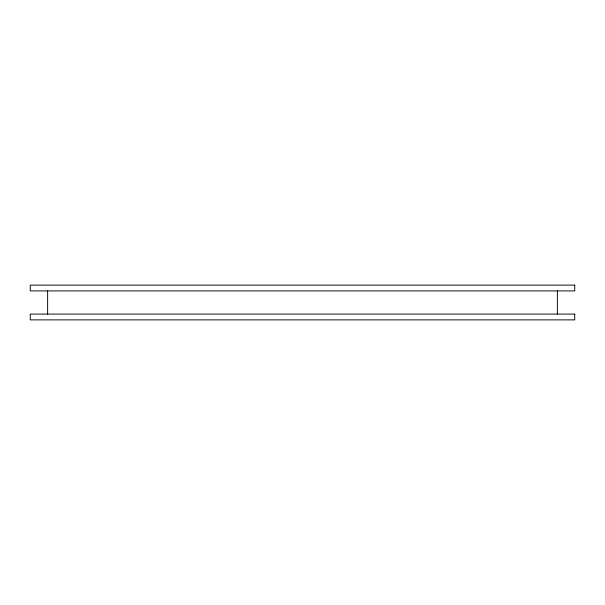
<?xml version="1.0" encoding="UTF-8"?>
<svg xmlns="http://www.w3.org/2000/svg" width="605" height="605" viewBox="0 0 605 605"><rect width="100%" height="100%" fill="white"/><g stroke="black" fill="none" stroke-linecap="round" stroke-linejoin="round"><path stroke-width="0.91" d="M557.371 290.914L557.371 314.086M47.629 290.914L47.629 314.086M574.75 285.121L30.25 285.121L30.25 290.914L574.75 290.914L574.75 285.121M574.75 314.086L30.25 314.086L30.25 319.879L574.75 319.879L574.75 314.086"/></g></svg>
